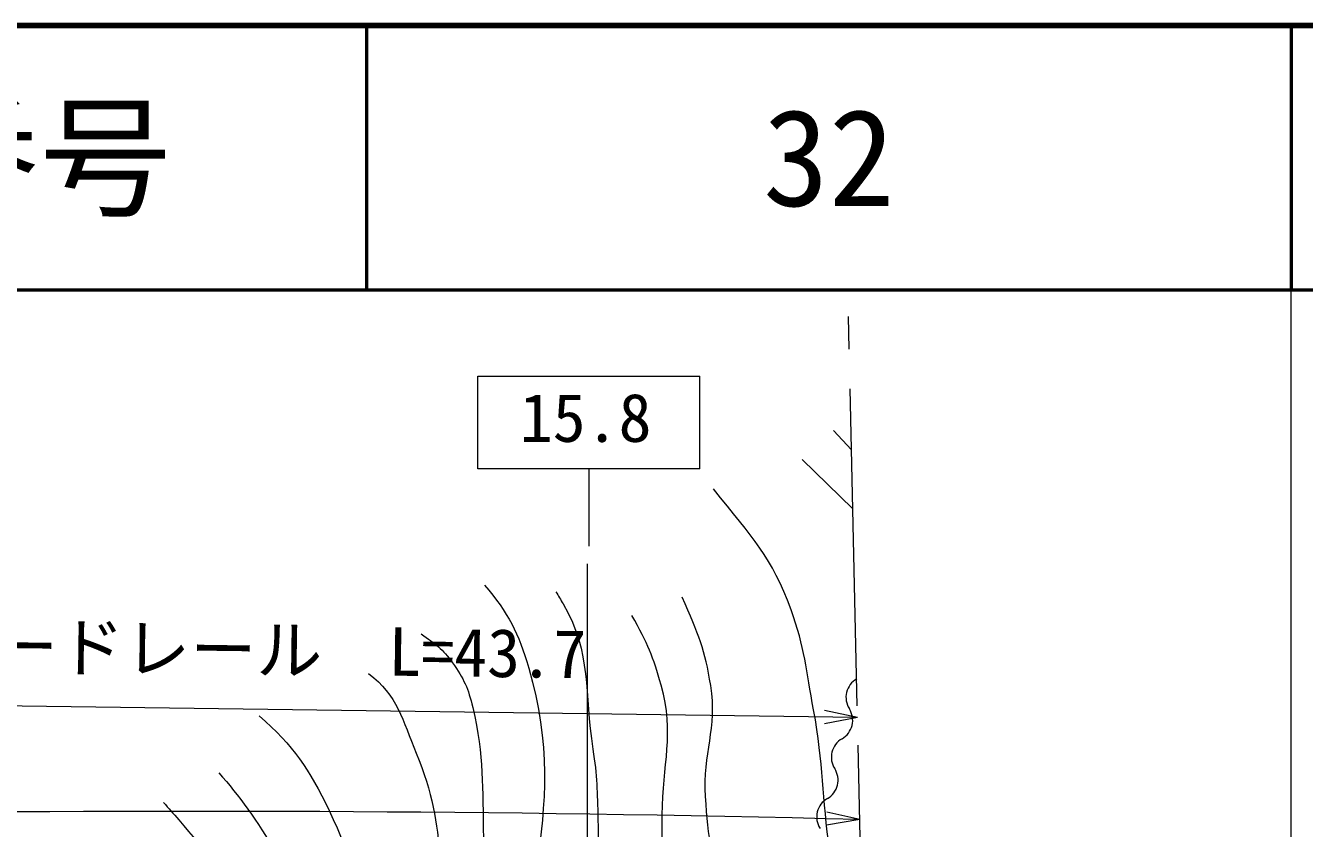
# Model space of a CAD drawing. Units: millimetres, scale not verified. Extents: x 40000 to 680000, y 20000 to 380000.
# Drawn here: x 531092 to 579500, y 349602 to 380000 of the extents above; entities that cross this region are included whole.
import ezdxf
from ezdxf.enums import TextEntityAlignment as Align

# ---------------------------------------------------------------- set-up
doc = ezdxf.new("R2010")
doc.units = ezdxf.units.MM
doc.header["$LTSCALE"] = 1000
doc.linetypes.add('CHAIN', pattern=[18.5, 12, -1.5, 3.5, -1.5])
for name, color, linetype, lineweight in [('M-BGD', 7, 'Continuous', 13), ('M-BMK', 2, 'CHAIN', 13), ('M-STR-HTXT', 7, 'Continuous', 13), ('M-STR-STRC', 7, 'Continuous', 13), ('M-TTL', 2, 'Continuous', 140), ('M-TTL-BAND', 7, 'Continuous', 13), ('M-TTL-LINE', 7, 'Continuous', 50)]:
    doc.layers.add(name, color=color, linetype=linetype, lineweight=lineweight)
doc.layers.add('M-TTL-TXT', color=7, linetype='Continuous')
doc.styles.add('ＭＳ ゴシック', font='')
doc.styles.get('ＭＳ ゴシック').set_extended_font_data('MS Gothic')

msp = doc.modelspace()

# ---------------------------------------------------------------- linework, layer by layer
at = {"layer": 'M-BGD'}
for p, q in [((562358, 363938), (561671, 364672)), ((560485, 363566), (562408, 361706))]:
    msp.add_line(p, q, dxfattribs=at)
for centre, start, end in [((562951, 354563), 119.7947, 212.6775), ((561597, 353695), 299.7948, 32.6775), ((562396, 352299), 119.7947, 212.6775), ((561043, 351431), 299.7948, 32.6775), ((561842, 350036), 119.7947, 212.6775)]:
    msp.add_arc(centre, 804, start, end, dxfattribs=at)
for points, knots in [([(562796, 344243), (562475, 344742), (562247, 345269), (561968, 345962), (561560, 346977), (561681, 347644), (561531, 348727), (561240, 350815), (561303, 352016), (560921, 354090), (560646, 355582), (560588, 356455), (560066, 357880), (559334, 359875), (558634, 360596), (557127, 362458)], [0, 0, 0, 0, 1, 1, 1, 2, 2, 2, 3, 3, 3, 4, 4, 4, 5, 5, 5, 5]), ([(548468, 358812), (549370, 357757), (549744, 357005), (550137, 355673), (551820, 349972), (549358, 346383), (549829, 340457), (549924, 339258), (549783, 338517), (550245, 337406), (550720, 336265), (551220, 335815), (552198, 334917)], [0, 0, 0, 0, 1, 1, 1, 2, 2, 2, 3, 3, 3, 4, 4, 4, 4]), ([(551170, 358560), (551258, 358414), (551347, 358261), (551440, 358100), (552536, 356204), (552221, 354770), (552567, 352607), (552732, 351579), (552727, 350989), (552759, 349949), (552859, 346712), (551727, 344885), (552181, 341678), (552329, 340632), (552549, 340054), (553008, 339102), (553295, 338507), (553860, 338403), (554048, 337770), (554094, 337616), (554109, 337475), (554100, 337342)], [0, 0, 0, 0, 1, 1, 1, 2, 2, 2, 3, 3, 3, 4, 4, 4, 5, 5, 5, 6, 6, 6, 7, 7, 7, 7]), ([(562035, 338157), (561059, 338572), (560554, 338782), (559899, 339526), (559258, 340253), (559159, 340852), (558809, 341756), (558073, 343663), (557876, 344809), (557432, 346804), (557088, 348346), (556934, 349228), (556832, 350805), (556725, 352446), (557289, 353387), (557026, 355011), (556806, 356366), (556579, 356950), (555940, 358354)], [0, 0, 0, 0, 1, 1, 1, 2, 2, 2, 3, 3, 3, 4, 4, 4, 5, 5, 5, 6, 6, 6, 6]), ([(557231, 337510), (556228, 338641), (555741, 339202), (555302, 340532), (554850, 341900), (555125, 342773), (555093, 344213), (555043, 346519), (555183, 347811), (555193, 350118), (555201, 352035), (555671, 353182), (555150, 355027), (554845, 356104), (554661, 356585), (554043, 357668)], [0, 0, 0, 0, 1, 1, 1, 2, 2, 2, 3, 3, 3, 4, 4, 4, 5, 5, 5, 5]), ([(546072, 356965), (546584, 356600), (546890, 356386), (547255, 355875), (547676, 355285), (547856, 354890), (548018, 354184), (548453, 352297), (548376, 351180), (548428, 349244), (548505, 346396), (548181, 344797), (548296, 341950), (548375, 340007), (548366, 338889), (548832, 337001), (549058, 336085), (549272, 335567), (549811, 334792), (550318, 334063), (550632, 333799), (551410, 333174)], [0, 0, 0, 0, 1, 1, 1, 2, 2, 2, 3, 3, 3, 4, 4, 4, 5, 5, 5, 6, 6, 6, 7, 7, 7, 7]), ([(544078, 355467), (545171, 354633), (545356, 353715), (545882, 352445), (547090, 349529), (546682, 347580), (546959, 344436), (547132, 342471), (546927, 341352), (547110, 339388), (547250, 337883), (547288, 337015), (547724, 335568), (548347, 333503), (549045, 332731), (550488, 330788)], [0, 0, 0, 0, 1, 1, 1, 2, 2, 2, 3, 3, 3, 4, 4, 4, 5, 5, 5, 5]), ([(539937, 353868), (541245, 352720), (541821, 351847), (542582, 350283), (543480, 348439), (543622, 347253), (544121, 345264), (544673, 343059), (544747, 341773), (545105, 339528), (545215, 338835), (545269, 338445), (545358, 337748), (545497, 336659), (545424, 336026), (545667, 334956), (546113, 332983), (546061, 331622), (547339, 330054), (548045, 329186), (548450, 328794), (549462, 328132)], [0, 0, 0, 0, 1, 1, 1, 2, 2, 2, 3, 3, 3, 4, 4, 4, 5, 5, 5, 6, 6, 6, 7, 7, 7, 7]), ([(538408, 351702), (539177, 350851), (539841, 349912), (540580, 348660), (541844, 346517), (541914, 345008), (542549, 342603), (542955, 341068), (543018, 339832), (543097, 338585)], [0, 0, 0, 0, 1, 1, 1, 2, 2, 2, 3, 3, 3, 3]), ([(536317, 350578), (536499, 350376), (536688, 350161), (536891, 349925), (537941, 348705), (538468, 347940), (539169, 346492), (540146, 344474), (540401, 343215), (541057, 341071), (541530, 339524), (541818, 338310), (542105, 337080)], [0, 0, 0, 0, 1, 1, 1, 2, 2, 2, 3, 3, 3, 4, 4, 4, 4])]:
    msp.add_open_spline(points, degree=3, knots=knots, dxfattribs=at)
at = {"layer": 'M-BMK'}
msp.add_line((563808, 298762), (562246, 368980), dxfattribs=at)
at = {"layer": 'M-STR-HTXT'}
for p, q in [((562584, 353801), (518988, 354385)), ((562584, 353801), (561337, 354068)), ((562584, 353801), (561331, 353568)), ((562670, 349939), (561426, 350220)), ((562670, 349939), (561414, 349720))]:
    msp.add_line(p, q, dxfattribs=at)
msp.add_arc((537680, -661173), 1011421, 88.5842, 97.8467, dxfattribs=at)
at = {"layer": 'M-STR-STRC'}
for p, q in [((548212, 366723), (556612, 366723)), ((548212, 363223), (548212, 366723)), ((556612, 363223), (556612, 366723)), ((556612, 363223), (548212, 363223)), ((552412, 363223), (552412, 360292)), ((552344, 359626), (552345, 308071))]:
    msp.add_line(p, q, dxfattribs=at)
at = {"layer": 'M-TTL'}
msp.add_line((680000, 380000), (40000, 380000), dxfattribs=at)
at = {"layer": 'M-TTL-BAND'}
msp.add_line((579000, 20000), (579000, 370000), dxfattribs=at)
at = {"layer": 'M-TTL-LINE'}
for p, q in [((543997, 380000), (543997, 370000)), ((579000, 380000), (579000, 370000)), ((40000, 370000), (680000, 370000))]:
    msp.add_line(p, q, dxfattribs=at)

# ---------------------------------------------------------------- texts
at = {"layer": 'M-STR-HTXT', "style": 'ＭＳ ゴシック'}
msp.add_text('ガードレール\u3000L=43.7', height=1833, rotation=359.233, dxfattribs=at).set_placement((539798, 354906), align=Align.BOTTOM_CENTER)
at = {"layer": 'M-STR-STRC', "style": 'ＭＳ ゴシック'}
msp.add_text('15.8', height=1833, dxfattribs=at).set_placement((549799, 363687), align=Align.BOTTOM_LEFT)
at = {"layer": 'M-TTL-TXT', "style": 'ＭＳ ゴシック'}
for s, p in [('図面番号', (526622, 375000)), ('32', (561497, 375000))]:
    msp.add_text(s, height=3666, dxfattribs=at).set_placement(p, align=Align.MIDDLE_CENTER)

doc.saveas('drawing.dxf')
